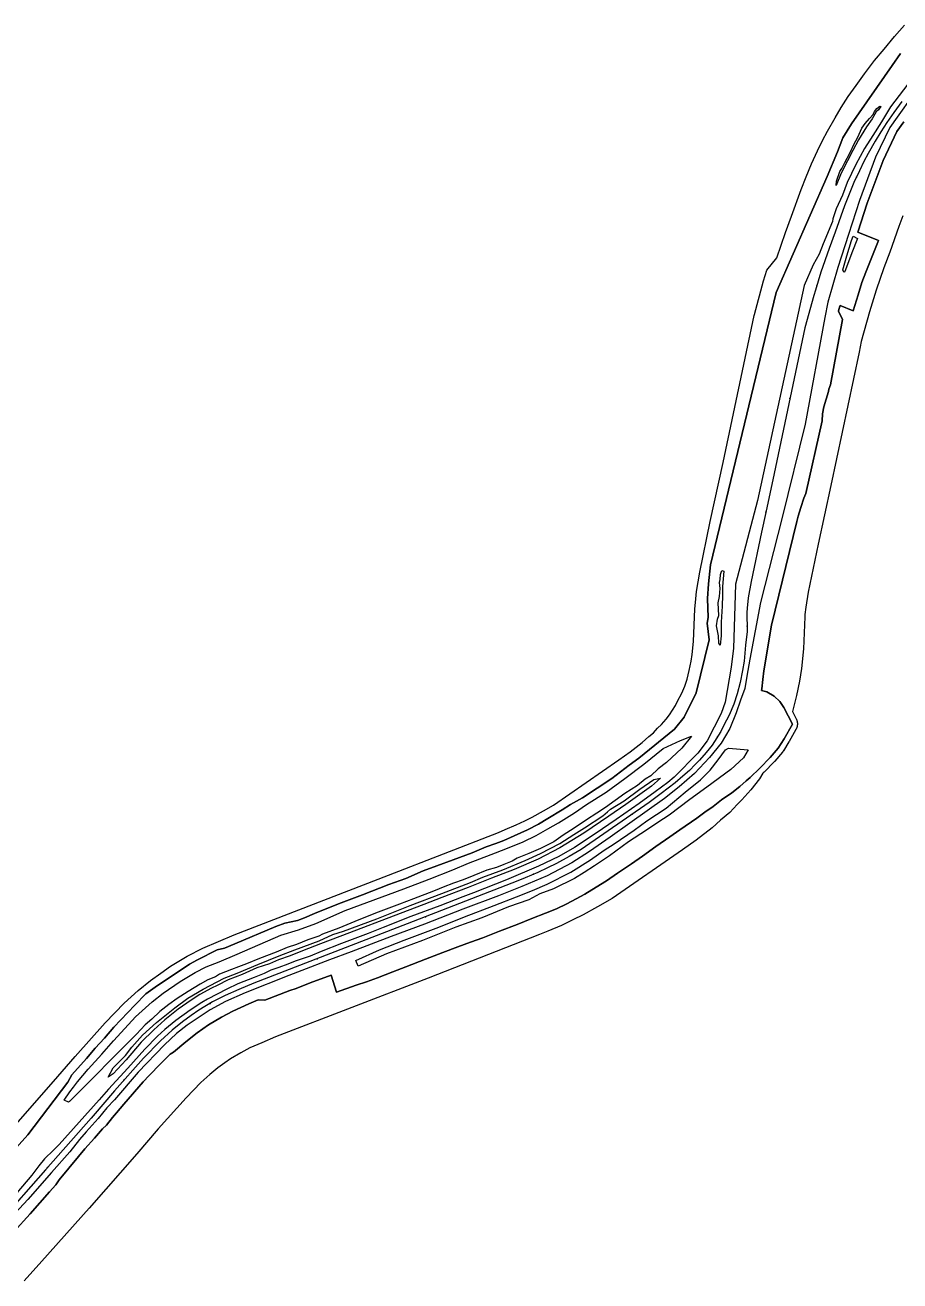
# Model space of a CAD drawing. Header units: inches. Extents: x 91426 to 118597, y 433843 to 446922.
# Drawn here: x 98608 to 99362, y 436135 to 437217 of the extents above; entities that cross this region are included whole.
import ezdxf

# ---------------------------------------------------------------- set-up
doc = ezdxf.new("R2010")
doc.units = ezdxf.units.IN
doc.header["$MEASUREMENT"] = 0
for name, color, linetype, true_color in [('As_waterkering_PWK', 7, 'Continuous', 0x8b0648), ('Beschermingszone_PWK', 7, 'Continuous', 0xde06d3), ('Kernzone_PWK', 7, 'Continuous', 0x33065f), ('Kruinlijnen_PWK', 7, 'Continuous', 0xda0676), ('Leggerbermen_PWK', 7, 'Continuous', 0xd60719), ('Referentiepunten_PWK', 7, 'Continuous', 0x7e0730)]:
    doc.layers.add(name, color=color, linetype=linetype, true_color=true_color)

msp = doc.modelspace()

# ---------------------------------------------------------------- linework, layer by layer
at = {"layer": 'As_waterkering_PWK'}
for points in [[(99363.4384, 437151.4536), (99356.6915, 437142.0609), (99350.6061, 437133.4619), (99345.4467, 437125.3921), (99340.6842, 437117.3223), (99334.5988, 437106.7389), (99330.8946, 437099.7274), (99327.0581, 437091.7899), (99322.2956, 437081.7357), (99318.1946, 437071.6815), (99314.0935, 437061.4951), (99306.156, 437038.8731), (99300.8643, 437024.9825), (99293.8529, 437004.345), (99289.0487, 436988.808)], [(99289.0487, 436988.808), (99287.6351, 436984.2366), (99279.9622, 436956.4553), (99253.5038, 436831.0425), (99246.2264, 436797.3732)], [(99246.2264, 436797.3732), (99242.5236, 436780.2424), (99233.7923, 436737.7767), (99231.187, 436723.896), (99230.3527, 436714.8902), (99229.9559, 436711.0537), (99230.278, 436695.3198)], [(99230.278, 436695.3198), (99230.2862, 436694.9172), (99228.8975, 436683.1401), (99227.5746, 436669.2495), (99226.2517, 436661.0474), (99224.135, 436650.8609), (99221.6215, 436641.0713), (99218.711, 436632.2078), (99214.8746, 436622.6827), (99210.2444, 436613.9515), (99207.4662, 436608.5275), (99200.0579, 436596.8858), (99194.8985, 436590.4035), (99189.2099, 436583.9212), (99185.5058, 436580.217), (99180.611, 436574.9253), (99174.7901, 436570.0305), (99168.3078, 436564.342), (99156.2693, 436555.0816), (99145.6859, 436547.4086), (99087.2129, 436506.9273), (99076.7618, 436500.9742), (99065.9139, 436494.8887), (99058.2409, 436491.1846), (99049.7743, 436487.0835), (99039.0586, 436482.5856), (99032.7086, 436479.9397), (98937.3261, 436442.7657), (98805.1665, 436391.701), (98792.3342, 436386.2771), (98780.4279, 436381.1177), (98769.5799, 436375.5614), (98757.806, 436368.5499), (98751.0591, 436363.7874), (98743.5184, 436358.3635), (98734.6549, 436351.0874), (98724.6007, 436342.0915), (98710.0486, 436327.0103), (98685.0454, 436298.9644), (98666.5245, 436277.4008), (98664.8253, 436275.4707)], [(98664.8253, 436275.4707), (98625.6463, 436230.9663), (98585.2973, 436185.4579)]]:
    msp.add_lwpolyline(points, dxfattribs=at)
at = {"layer": 'Beschermingszone_PWK'}
for points in [[(98591.9224, 436260.7607), (98632.5666, 436306.9293), (98651.1792, 436328.5997), (98677.0495, 436357.6182), (98693.3644, 436374.5264), (98705.3626, 436385.2617), (98716.076, 436394.0562), (98724.9448, 436400.4355), (98733.2815, 436406.3203), (98747.7884, 436414.9592), (98761.2046, 436421.8309), (98774.6277, 436427.6476), (98788.293, 436433.4237), (98921.0462, 436484.7177), (99015.882, 436521.6787), (99021.6964, 436524.1013), (99031.2442, 436528.109), (99038.6507, 436531.6966), (99045.1042, 436534.8121), (99054.617, 436540.1485), (99063.223, 436545.0507), (99119.6688, 436584.1285), (99129.3386, 436591.1391), (99139.7188, 436599.1239), (99145.4651, 436604.1666), (99149.491, 436607.552), (99153.0663, 436611.4172), (99156.3536, 436614.7045), (99160.3625, 436619.2727), (99163.3689, 436623.05), (99168.3727, 436630.9132), (99170.3385, 436634.751), (99174.0141, 436641.6823), (99176.4178, 436647.65), (99178.4043, 436653.6999), (99180.2888, 436661.0395), (99181.987, 436669.2118), (99182.9159, 436674.9715), (99183.9785, 436686.1282), (99185.0438, 436714.2248), (99185.6218, 436719.813), (99186.7135, 436729.1699), (99189.5503, 436746.0416), (99198.4914, 436789.5275), (99209.496, 436840.4407), (99236.2174, 436967.1), (99236.4901, 436967.8631), (99236.4337, 436967.8833), (99244.4413, 436996.8763), (99247.3288, 437006.2145), (99255.8013, 437016.6892), (99263.2251, 437038.5406), (99268.5877, 437052.6172), (99276.6495, 437075.5934), (99281.1228, 437086.7046), (99285.6744, 437097.8634), (99290.9758, 437109.0553), (99295.1923, 437117.779), (99299.5656, 437126.0569), (99306.1208, 437137.4574), (99311.3613, 437146.337), (99317.4119, 437155.8008), (99324.122, 437165.2825), (99331.2619, 437175.2224), (99340.0516, 437186.7955), (99348.2575, 437196.6703), (99357.1434, 437207.6389), (99365.7746, 437217.349)], [(99362.5166, 437192.748), (99355.1341, 437182.4844), (99320.0964, 437132.2284), (99312.7273, 437120.0694), (99308.1749, 437108.2397), (99299.0826, 437086.7949), (99255.1451, 436986.9547), (99198.5446, 436752.1339), (99196.9583, 436735.9317), (99196.0068, 436723.1537), (99196.6587, 436706.7249), (99195.835, 436701.9197), (99197.4035, 436687.6723), (99186.3492, 436641.9976), (99175.9851, 436620.8901), (99167.6696, 436610.4958), (99136.946, 436585.6306), (99128.6773, 436579.4618), (99113.5885, 436568.0468), (99088.3369, 436551.5613), (99078.0194, 436545.7411), (99070.7979, 436541.0328), (99058.4478, 436533.6752), (99050.3567, 436528.8466), (99041.0669, 436523.9438), (99029.4643, 436518.5987), (99020.4459, 436514.6777), (99013.7499, 436511.9736), (99005.2777, 436509.0613), (98993.1771, 436504.1412), (98976.9645, 436498.0779), (98962.9566, 436492.792), (98950.9545, 436488.3911), (98936, 436482.0388), (98921.3865, 436476.641), (98898.6264, 436467.7752), (98880.4929, 436461.0247), (98866.6511, 436455.5679), (98857.4915, 436451.7792), (98848.8469, 436448.0855), (98842.7846, 436445.8586), (98831.7732, 436443.3379), (98824.0915, 436440.4049), (98788.8766, 436425.5776), (98779.805, 436422), (98773.6222, 436420.3512), (98756.7119, 436411.7597), (98749.6997, 436408.0473), (98720.1961, 436388.2893), (98712.109, 436382.5727), (98702.5114, 436372.8379), (98684.3752, 436353.9016), (98676.3961, 436344.3266), (98668.4756, 436335.6141), (98660.9217, 436326.7349), (98648.3157, 436312.6379), (98644.772, 436306.5045), (98610.4595, 436261.0783), (98587.9575, 436235.9043)], [(98598.3506, 436177.5052), (98612.4532, 436193.0577), (98628.9876, 436211.8407), (98634.5546, 436217.9645), (98637.2553, 436222.2855), (98653.976, 436242.2721), (98659.6082, 436249.0831), (98667.7656, 436258.1615), (98674.8488, 436266.2749), (98678.2713, 436269.2867), (98683.4217, 436275.9682), (98686.7633, 436280.0811), (98693.1976, 436287.4345), (98709.6831, 436306.5576), (98714.9924, 436312.2555), (98724.7332, 436322.128), (98732.9985, 436330.5185), (98735.9754, 436332.255), (98746.5717, 436341.2212), (98756.1841, 436348.885), (98766.1059, 436355.8432), (98777.1775, 436362.5377), (98787.1072, 436367.567), (98800.8249, 436373.838), (98808.9683, 436377.2116), (98814.461, 436376.9501), (98836.2557, 436385.3646), (98841.6855, 436387.2185), (98853.6744, 436391.881), (98871.6233, 436398.7285), (98876.3794, 436383.9905), (98893.3089, 436390.1279), (98902.288, 436392.9423), (98911.7436, 436396.2795), (98924.8719, 436401.504), (98936.1693, 436405.8391), (98953.1325, 436412.3329), (98968.0334, 436418.135), (98981.0459, 436422.9982), (98991.8536, 436427.0347), (99002.4765, 436430.6654), (99016.7448, 436436.4535), (99031.9847, 436442.3655), (99044.7954, 436447.303), (99056.4679, 436452.078), (99065.9736, 436455.7977), (99074.8656, 436460.1003), (99082.8176, 436464.3506), (99090.4951, 436468.5382), (99099.9816, 436474.5012), (99108.9101, 436479.8583), (99118.369, 436486.6147), (99130.5034, 436494.5284), (99140.1154, 436501.2974), (99151.5824, 436509.4693), (99163.6034, 436517.7915), (99172.1078, 436523.8099), (99186.9155, 436533.9076), (99193.6741, 436539.076), (99200.8285, 436543.978), (99208.2618, 436549.6858), (99217.0078, 436555.7407), (99223.878, 436561.3228), (99229.3717, 436566.0317), (99232.8949, 436568.8208), (99241.2731, 436577.057), (99250.1924, 436586.1158), (99257.0652, 436594.3631), (99262.0496, 436602.3682), (99269.1851, 436614.9798), (99261.9524, 436629.4114), (99258.5162, 436634.4094), (99253.4868, 436638.9674), (99247.1888, 436642.7461), (99242.6146, 436644.008), (99242.9836, 436645.484), (99243.6692, 436653.2999), (99244.7015, 436660.9127), (99251.273, 436700.3422), (99273.0695, 436789.6415), (99274.0831, 436794.2028), (99276.5413, 436801.5774), (99278.9635, 436809.7364), (99280.8913, 436813.7298), (99294.8598, 436876.3195), (99295.2629, 436882.5), (99296.3537, 436888.4386), (99300.2667, 436901.7428), (99300.7516, 436903.5611), (99302.1444, 436907.3217), (99312.4483, 436963.7868), (99308.8523, 436970.8348), (99308.8304, 436971.2298), (99310.0848, 436975.0976), (99310.312, 436975.6797), (99321.5166, 436971.1747), (99325.7779, 436984.8113), (99329.0999, 436995.4835), (99332.4365, 437004.3383), (99336.4974, 437014.425), (99343.3557, 437031.7513), (99325.6182, 437039.0311), (99333.6666, 437063.8473), (99347.3968, 437100.7224), (99359.3146, 437125.7115), (99365.1638, 437134.0496)], [(99364.5343, 437052.9027), (99360.8986, 437043.8722), (99353.1165, 437021.6931), (99347.9133, 437008.0348), (99341.4174, 436988.9146), (99335.6283, 436970.1925), (99328.5676, 436944.6278), (99326.6709, 436935.6375), (99302.4014, 436820.6001), (99291.4483, 436769.9256), (99282.9501, 436728.5935), (99280.7958, 436715.7809), (99280.0537, 436709.4205), (99279.8582, 436707.5303), (99278.8076, 436679.82), (99277.1954, 436662.8917), (99275.4347, 436651.9758), (99272.853, 436639.5514), (99269.6405, 436627.0395), (99269.2816, 436625.9466), (99272.461, 436619.6028), (99272.4682, 436619.5884), (99272.4825, 436619.5596), (99272.4896, 436619.5452), (99272.5596, 436619.3973), (99272.6946, 436619.0993), (99272.7597, 436618.9491), (99272.8198, 436618.797), (99272.9351, 436618.4907), (99272.9902, 436618.3367), (99273.0403, 436618.1809), (99273.1352, 436617.8678), (99273.1802, 436617.7105), (99273.2199, 436617.5518), (99273.2942, 436617.2331), (99273.3288, 436617.0732), (99273.358, 436616.9122), (99273.4113, 436616.5894), (99273.4353, 436616.4276), (99273.454, 436616.265), (99273.4861, 436615.9394), (99273.4995, 436615.7763), (99273.5075, 436615.6129), (99273.5182, 436615.2859), (99273.5173, 436615.2313), (99273.5209, 436615.1223), (99273.5182, 436614.9587), (99273.5075, 436614.6317), (99273.4995, 436614.4683), (99273.4861, 436614.3052), (99273.454, 436613.9796), (99273.4353, 436613.817), (99273.4113, 436613.6552), (99273.358, 436613.3324), (99273.3288, 436613.1714), (99273.2942, 436613.0115), (99273.2199, 436612.6928), (99273.1802, 436612.5341), (99273.1352, 436612.3768), (99273.0403, 436612.0637), (99272.9902, 436611.9079), (99272.9351, 436611.7539), (99272.8198, 436611.4476), (99272.7597, 436611.2955), (99272.6946, 436611.1453), (99272.5596, 436610.8473), (99272.4896, 436610.6994), (99272.4251, 436610.5731), (99272.2925, 436610.3224), (99272.2244, 436610.198), (99266.4531, 436599.9975), (99266.4423, 436599.9785), (99266.4207, 436599.9407), (99266.4099, 436599.9218), (99266.3676, 436599.85), (99266.282, 436599.7072), (99266.2385, 436599.6362), (99261.4921, 436592.0133), (99261.4491, 436591.9454), (99261.362, 436591.8104), (99261.3179, 436591.7432), (99261.2248, 436591.6087), (99261.0342, 436591.3427), (99260.9367, 436591.2113), (99260.8747, 436591.1321), (99260.749, 436590.975), (99260.6854, 436590.897), (99254.1663, 436583.0741), (99254.1257, 436583.026), (99254.0438, 436582.9302), (99254.0025, 436582.8825), (99253.9058, 436582.7755), (99253.7095, 436582.5642), (99253.6098, 436582.46), (99244.8646, 436573.5781), (99244.851, 436573.5643), (99244.8236, 436573.5368), (99244.81, 436573.523), (99244.7948, 436573.508), (99244.7645, 436573.4779), (99244.7493, 436573.4628), (99243.8642, 436572.5928), (99240.8234, 436567.8144), (99233.2719, 436558.3266), (99225.717, 436549.7175), (99221.5496, 436545.5502), (99215.1887, 436538.6735), (99207.3735, 436532.1016), (99200.0734, 436525.6955), (99186.1922, 436515.0176), (99174.5938, 436506.6087), (99113.8683, 436464.568), (99101.3672, 436457.4471), (99089.0357, 436450.5295), (99080.0079, 436446.1712), (99070.3633, 436441.4996), (99058.35, 436436.457), (99051.4048, 436433.5632), (98955.4149, 436396.1524), (98823.9147, 436345.3425), (98812.008, 436340.3098), (98801.7871, 436335.8807), (98793.7928, 436331.7861), (98785.0553, 436326.5829), (98780.075, 436323.0673), (98774.01, 436318.7048), (98767.2018, 436313.116), (98759.3077, 436306.0528), (98746.7142, 436293.0014), (98722.6745, 436266.0362), (98704.2556, 436244.5913), (98663.1173, 436197.8615), (98622.4771, 436152.0246), (98607.0811, 436135.143)]]:
    msp.add_lwpolyline(points, dxfattribs=at)
at = {"layer": 'Kernzone_PWK'}
for points in [[(98587.9575, 436235.9043), (98610.4595, 436261.0783), (98644.772, 436306.5045), (98648.3157, 436312.6379), (98660.9217, 436326.7349), (98668.4756, 436335.6141), (98676.3961, 436344.3266), (98684.3752, 436353.9016), (98702.5114, 436372.8379), (98712.109, 436382.5727), (98720.1961, 436388.2893), (98749.6997, 436408.0473), (98756.7119, 436411.7597), (98773.6222, 436420.3512), (98779.805, 436422), (98788.8766, 436425.5776), (98824.0915, 436440.4049), (98831.7732, 436443.3379), (98842.7846, 436445.8586), (98848.8469, 436448.0855), (98857.4915, 436451.7792), (98866.6511, 436455.5679), (98880.4929, 436461.0247), (98898.6264, 436467.7752), (98921.3865, 436476.641), (98936, 436482.0388), (98950.9545, 436488.3911), (98962.9566, 436492.792), (98976.9645, 436498.0779), (98993.1771, 436504.1412), (99005.2777, 436509.0613), (99013.7499, 436511.9736), (99020.4459, 436514.6777), (99029.4643, 436518.5987), (99041.0669, 436523.9438), (99050.3567, 436528.8466), (99058.4478, 436533.6752), (99070.7979, 436541.0328), (99078.0194, 436545.7411), (99088.3369, 436551.5613), (99113.5885, 436568.0468), (99128.6773, 436579.4618), (99136.946, 436585.6306), (99167.6696, 436610.4958), (99175.9851, 436620.8901), (99186.3492, 436641.9976), (99197.4035, 436687.6723), (99195.835, 436701.9197), (99196.6587, 436706.7249), (99196.0068, 436723.1537), (99196.9583, 436735.9317), (99198.5446, 436752.1339), (99255.1451, 436986.9547), (99299.0826, 437086.7949), (99308.1749, 437108.2397), (99312.7273, 437120.0694), (99320.0964, 437132.2284), (99355.1341, 437182.4844), (99362.5166, 437192.748)], [(99365.1638, 437134.0496), (99359.3146, 437125.7115), (99347.3968, 437100.7224), (99333.6666, 437063.8473), (99325.6182, 437039.0311), (99343.3557, 437031.7513), (99336.4974, 437014.425), (99332.4365, 437004.3383), (99329.0999, 436995.4835), (99325.7779, 436984.8113), (99321.5166, 436971.1747), (99310.312, 436975.6797), (99310.0848, 436975.0976), (99308.8304, 436971.2298), (99308.8523, 436970.8348), (99312.4483, 436963.7868), (99302.1444, 436907.3217), (99300.7516, 436903.5611), (99300.2667, 436901.7428), (99296.3537, 436888.4386), (99295.2629, 436882.5), (99294.8598, 436876.3195), (99280.8913, 436813.7298), (99278.9635, 436809.7364), (99276.5413, 436801.5774), (99274.0831, 436794.2028), (99273.0695, 436789.6415), (99251.273, 436700.3422), (99244.7015, 436660.9127), (99243.6692, 436653.2999), (99242.9836, 436645.484), (99242.6146, 436644.008), (99247.1888, 436642.7461), (99253.4868, 436638.9674), (99258.5162, 436634.4094), (99261.9524, 436629.4114), (99269.1851, 436614.9798), (99262.0496, 436602.3682), (99257.0652, 436594.3631), (99250.1924, 436586.1158), (99241.2731, 436577.057), (99232.8949, 436568.8208), (99229.3717, 436566.0317), (99223.878, 436561.3228), (99217.0078, 436555.7407), (99208.2618, 436549.6858), (99200.8285, 436543.978), (99193.6741, 436539.076), (99186.9155, 436533.9076), (99172.1078, 436523.8099), (99163.6034, 436517.7915), (99151.5824, 436509.4693), (99140.1154, 436501.2974), (99130.5034, 436494.5284), (99118.369, 436486.6147), (99108.9101, 436479.8583), (99099.9816, 436474.5012), (99090.4951, 436468.5382), (99082.8176, 436464.3506), (99074.8656, 436460.1003), (99065.9736, 436455.7977), (99056.4679, 436452.078), (99044.7954, 436447.303), (99031.9847, 436442.3655), (99016.7448, 436436.4535), (99002.4765, 436430.6654), (98991.8536, 436427.0347), (98981.0459, 436422.9982), (98968.0334, 436418.135), (98953.1325, 436412.3329), (98936.1693, 436405.8391), (98924.8719, 436401.504), (98911.7436, 436396.2795), (98902.288, 436392.9423), (98893.3089, 436390.1279), (98876.3794, 436383.9905), (98871.6233, 436398.7285), (98853.6744, 436391.881), (98841.6855, 436387.2185), (98836.2557, 436385.3646), (98814.461, 436376.9501), (98808.9683, 436377.2116), (98800.8249, 436373.838), (98787.1072, 436367.567), (98777.1775, 436362.5377), (98766.1059, 436355.8432), (98756.1841, 436348.885), (98746.5717, 436341.2212), (98735.9754, 436332.255), (98732.9985, 436330.5185), (98724.7332, 436322.128), (98714.9924, 436312.2555), (98709.6831, 436306.5576), (98693.1976, 436287.4345), (98686.7633, 436280.0811), (98683.4217, 436275.9682), (98678.2713, 436269.2867), (98674.8488, 436266.2749), (98667.7656, 436258.1615), (98659.6082, 436249.0831), (98653.976, 436242.2721), (98637.2553, 436222.2855), (98634.5546, 436217.9645), (98628.9876, 436211.8407), (98612.4532, 436193.0577), (98598.3506, 436177.5052)]]:
    msp.add_lwpolyline(points, dxfattribs=at)
at = {"layer": 'Kruinlijnen_PWK'}
for points in [[(99368.6312, 437166.5448), (99353.6822, 437146.9656), (99346.0093, 437134.0009), (99338.4686, 437122.0947), (99331.4572, 437110.9822), (99323.9165, 437097.2238), (99316.5082, 437081.7456), (99312.2748, 437070.8977), (99306.9832, 437059.1237), (99303.9405, 437050.3924), (99303.8082, 437048.0112), (99295.7384, 437028.8289), (99292.2988, 437019.9653), (99286.9837, 437010.63), (99279.443, 436993.0352), (99239.0292, 436807.7347), (99220.1556, 436735.5034), (99219.0972, 436698.5939), (99218.3917, 436680.3376), (99216.4514, 436663.9334), (99211.1597, 436633.9472), (99207.8083, 436624.2458), (99195.8138, 436600.4333), (99187.8763, 436590.0263), (99167.2388, 436569.3447), (99161.881, 436564.7806), (99150.8677, 436556.7439), (99137.0762, 436546.6235), (99117.2324, 436532.6337), (99099.1746, 436520.3305), (99081.4144, 436508.5235), (99068.0198, 436500.9828), (99050.4581, 436492.45), (99022.9744, 436480.6429), (98994.3002, 436469.5304), (98985.172, 436466.0578), (98965.3282, 436458.4179), (98940.5235, 436449.0913), (98916.6117, 436439.5663), (98903.614, 436434.4069), (98880.6945, 436425.8741), (98863.2319, 436418.9288), (98853.8061, 436414.8608), (98840.7092, 436410.7928), (98834.4584, 436408.2131), (98826.7194, 436405.1373), (98819.8732, 436402.8553), (98814.1186, 436399.9779), (98805.3873, 436396.5053), (98791.2982, 436391.0482), (98781.7732, 436386.5834), (98765.3028, 436377.9513), (98760.3419, 436375.074), (98750.2215, 436368.5255), (98738.0176, 436359.5958), (98728.3934, 436351.8568), (98722.0434, 436345.9036), (98711.3277, 436334.7911), (98696.5441, 436318.5192), (98679.7761, 436300.2629), (98671.9378, 436291.0355), (98637.4096, 436252.5386), (98632.4487, 436247.8753), (98624.6104, 436240.2354), (98619.8478, 436234.1831), (98613.75, 436226.2711), (98600.9177, 436211.0576)], [(99373.0952, 437156.8881), (99359.4659, 437138.1162), (99353.2481, 437129.2527), (99340.945, 437103.4557), (99327.0543, 437066.1494), (99317.5293, 437036.7806), (99308.4012, 437008.4701), (99299.8022, 436978.5722), (99297.2225, 436965.4091), (99280.2891, 436873.3339), (99260.4454, 436792.9004), (99241.6599, 436719.8753), (99232.5173, 436670.8715), (99229.9979, 436656.4126), (99228.246, 436645.7689), (99224.5798, 436635.5495), (99220.7433, 436624.7016), (99215.2814, 436611.1084), (99207.7408, 436598.5406), (99197.6866, 436586.1052), (99184.8922, 436572.314), (99171.6251, 436560.9697), (99158.963, 436550.7504), (99129.1973, 436529.716), (99112.1316, 436517.4128), (99094.2722, 436505.1097), (99079.1909, 436495.4524), (99057.8919, 436484.3398), (99036.1961, 436474.9471), (99015.8231, 436467.0096), (98985.2637, 436455.5002), (98952.0584, 436442.5356), (98923.351, 436431.8199), (98889.0874, 436418.5908), (98870.302, 436411.8439), (98846.4894, 436402.7157), (98835.2446, 436398.2178), (98797.6737, 436383.4011), (98780.7403, 436375.9928), (98767.3789, 436368.7167), (98747.6674, 436355.4875), (98738.5392, 436348.3437), (98728.0882, 436338.6864), (98705.3339, 436315.0062), (98684.961, 436291.1936), (98678.4787, 436284.1822), (98670.9001, 436275.2192), (98660.6193, 436263.5446), (98654.7605, 436256.9629), (98646.464, 436246.3467), (98630.8536, 436228.6195), (98610.4806, 436205.2039), (98592.2243, 436185.6247)]]:
    msp.add_lwpolyline(points, dxfattribs=at)
at = {"layer": 'Leggerbermen_PWK'}
for points in [[(99306.8266, 437079.2383), (99307.0961, 437082.8771), (99310.061, 437091.0981), (99311.8131, 437093.6587), (99314.3737, 437099.0495), (99316.3952, 437102.5535), (99319.6297, 437108.753), (99322.0556, 437114.5481), (99325.6944, 437120.8823), (99328.9289, 437128.5642), (99331.8938, 437132.4725), (99335.6674, 437136.9199), (99338.7671, 437140.2892), (99339.98, 437142.9846), (99342.0016, 437145.4104), (99344.5622, 437147.5668), (99345.5056, 437147.1625), (99343.484, 437144.4671), (99341.4625, 437142.715), (99337.8237, 437136.6504), (99332.972, 437129.6423), (99326.2335, 437118.5912), (99321.3817, 437109.4268), (99316.7996, 437100.532), (99311.274, 437089.8851)], [(99321.5165, 437035.438), (99325.4248, 437033.5512), (99320.5731, 437021.1524), (99315.0475, 437006.4624), (99314.2389, 437004.3061), (99313.4303, 437004.5756), (99312.7564, 437006.5972), (99314.3737, 437012.5271), (99315.9909, 437018.5917), (99318.0125, 437025.1955), (99320.034, 437031.7992)], [(99207.0966, 436682.8793), (99205.7489, 436684.6313), (99205.4794, 436691.1003), (99203.8622, 436699.5908), (99204.6708, 436705.3859), (99205.7489, 436708.4856), (99205.3446, 436719.402), (99206.4228, 436725.0623), (99206.9619, 436731.9356), (99206.4228, 436736.9221), (99207.0966, 436739.4827), (99207.3662, 436743.9302), (99208.4443, 436747.4342), (99210.0616, 436746.6256), (99208.8487, 436733.6876), (99208.8487, 436726.1405), (99208.7139, 436716.5718), (99207.9053, 436702.8253), (99207.9053, 436691.1003)], [(98764.0371, 436405.6513), (98775.1496, 436410.1493), (98790.6278, 436416.6316), (98828.331, 436433.0358), (98843.5446, 436437.7983), (98858.4935, 436443.2222), (98883.8936, 436454.2025), (98934.2968, 436473.1202), (98956.125, 436481.4546), (98976.6302, 436489.3921), (98990.124, 436495.213), (99009.7032, 436502.6213), (99022.4033, 436507.5161), (99037.0877, 436513.6016), (99048.3325, 436518.8932), (99058.3867, 436524.7141), (99067.6471, 436529.8735), (99081.5377, 436538.6047), (99091.7242, 436545.7485), (99108.7899, 436556.3318), (99124.9295, 436567.9735), (99141.3337, 436580.409), (99157.8702, 436593.9028), (99172.6869, 436600.7819), (99182.3825, 436604.6128), (99173.9648, 436594.2014), (99160.6215, 436582.0141), (99153.4777, 436576.3255), (99147.26, 436570.3724), (99142.3652, 436567.4619), (99135.6183, 436562.1703), (99124.9027, 436555.1588), (99108.1016, 436543.1202), (99100.6933, 436538.0931), (99091.6974, 436532.4046), (99081.2464, 436525.2608), (99071.589, 436519.1754), (99063.6515, 436513.4868), (99058.3598, 436510.841), (99052.2744, 436507.7983), (99042.2202, 436503.5649), (99032.166, 436499.3316), (99027.6681, 436496.818), (99020.6566, 436493.9076), (99014.1743, 436491.3941), (99005.9722, 436489.0128), (98994.5951, 436484.3826), (98985.5993, 436480.8107), (98977.2649, 436477.768), (98968.1368, 436474.4607), (98961.5222, 436471.5503), (98956.0982, 436469.6982), (98946.3086, 436465.7294), (98942.7367, 436464.2742), (98930.6981, 436459.9086), (98912.3096, 436452.8971), (98895.5085, 436446.1502), (98878.3105, 436439.1388), (98864.4199, 436433.8471), (98861.1126, 436432.1273), (98851.5876, 436428.9523), (98841.798, 436424.9835), (98833.7281, 436422.3377), (98824.4677, 436418.3689), (98809.9156, 436413.0773), (98798.6708, 436408.447), (98791.7916, 436405.6689), (98785.8385, 436403.4199), (98775.652, 436399.5835), (98771.9478, 436397.2022), (98765.4655, 436394.5564), (98758.8509, 436390.9845), (98748.6644, 436384.6345), (98739.0071, 436378.5491), (98731.9957, 436373.3897), (98724.1904, 436367.172), (98717.3112, 436360.6897), (98711.4904, 436355.6626), (98703.9498, 436347.8573), (98646.1818, 436289.8108), (98645.4235, 436289.0496), (98641.5348, 436290.8219), (98646.5345, 436298.1348), (98649.5772, 436301.9713), (98653.0442, 436306.697), (98662.4369, 436317.5449), (98674.0786, 436330.6418), (98684.1328, 436342.0189), (98694.0547, 436352.6023), (98703.0505, 436362.6565), (98717.4704, 436375.7534), (98727.1277, 436383.1617), (98741.5475, 436393.2159), (98754.6444, 436400.8888)], [(99045.2693, 436471.6761), (99057.8029, 436476.9322), (99078.1532, 436487.4442), (99095.269, 436498.0911), (99106.994, 436506.4468), (99115.6193, 436511.8376), (99132.7351, 436523.5626), (99143.6515, 436531.5141), (99160.363, 436542.5652), (99176.805, 436556.3118), (99190.1472, 436566.8239), (99198.2334, 436575.3144), (99205.3762, 436584.0744), (99211.4409, 436592.6997), (99214.1363, 436594.317), (99230.9826, 436592.8345), (99227.209, 436585.8265), (99216.2926, 436575.7187), (99195.538, 436560.4897), (99180.8481, 436549.9776), (99163.0584, 436536.3658), (99153.2202, 436530.1664), (99143.382, 436523.4279), (99127.8834, 436513.5897), (99111.711, 436501.3256), (99098.6383, 436492.9698), (99089.8782, 436487.1747), (99081.5225, 436481.7839), (99063.3285, 436472.8891), (99051.6035, 436468.7112), (99042.0348, 436463.4552), (99024.6495, 436457.3905), (99001.6038, 436448.0914), (98979.2319, 436439.8704), (98950.5259, 436428.4149), (98919.5287, 436416.9595), (98894.9788, 436406.4819), (98893.1267, 436411.2444), (98913.3293, 436420.4635), (98934.623, 436428.6845), (98964.6767, 436440.0051), (98986.6443, 436448.7652), (99012.1158, 436458.6034), (99031.5227, 436466.0158)], [(98989.744, 436474.102), (98967.2374, 436465.6115), (98951.7388, 436459.5468), (98919.2592, 436447.2827), (98893.6529, 436437.3097), (98879.3672, 436432.0537), (98862.6557, 436425.5847), (98847.1572, 436419.6549), (98836.5103, 436415.3422), (98826.4026, 436411.7034), (98818.5859, 436408.3342), (98807.8043, 436404.9649), (98795.1359, 436399.1698), (98782.8718, 436394.7224), (98773.4379, 436389.7359), (98768.5862, 436387.4448), (98758.6132, 436382.054), (98751.066, 436376.9327), (98740.0149, 436369.2508), (98728.4247, 436360.2212), (98718.9908, 436351.4612), (98707.9396, 436340.8143), (98695.0017, 436325.5853), (98683.9505, 436313.5907), (98679.6379, 436310.7606), (98683.8157, 436318.712), (98694.4626, 436329.4936), (98700.1229, 436336.5017), (98709.2873, 436346.879), (98721.2818, 436357.7954), (98737.1847, 436370.5985), (98748.3706, 436378.6847), (98761.4434, 436386.6362), (98779.5026, 436395.9353), (98790.8232, 436400.248), (98808.4781, 436407.7951), (98826.9416, 436415.3422), (98840.4187, 436420.3287), (98861.308, 436428.1454), (98873.1678, 436433.5362), (98882.467, 436436.6359), (98911.0382, 436447.2827), (98939.7443, 436458.6034), (98967.2374, 436468.9807), (98991.9003, 436478.5494), (99002.5472, 436482.9968), (99019.7977, 436489.331), (99038.8003, 436497.2825), (99052.1426, 436503.4819), (99068.7193, 436511.9724), (99080.9834, 436519.7891), (99090.013, 436525.5842), (99105.7811, 436535.9615), (99109.959, 436539.4655), (99112.5196, 436541.6218), (99124.2446, 436548.8994), (99137.8564, 436558.8724), (99149.8509, 436567.3629), (99155.6461, 436568.4411), (99147.6946, 436561.5678), (99125.7271, 436545.665), (99110.9024, 436535.5572), (99089.6087, 436521.002), (99068.8541, 436508.1988), (99050.2558, 436498.4954), (99029.3664, 436489.6006), (99009.9595, 436482.323)]]:
    msp.add_lwpolyline(points, close=True, dxfattribs=at)
at = {"layer": 'Referentiepunten_PWK'}
for p in [(99324.5016, 437086.3929), (99290.2114, 436992.5683), (99267.104, 436895.5073), (99246.304, 436797.7325), (99230.1971, 436699.2693), (99204.6422, 436604.0898), (99131.2536, 436537.417), (99046.0469, 436485.5189), (98953.0078, 436448.8774), (98859.7457, 436412.7897), (98767.4791, 436374.3103), (98693.1979, 436308.109), (98627.3303, 436232.8791)]:
    msp.add_point(p, dxfattribs=at)

doc.saveas('drawing.dxf')
